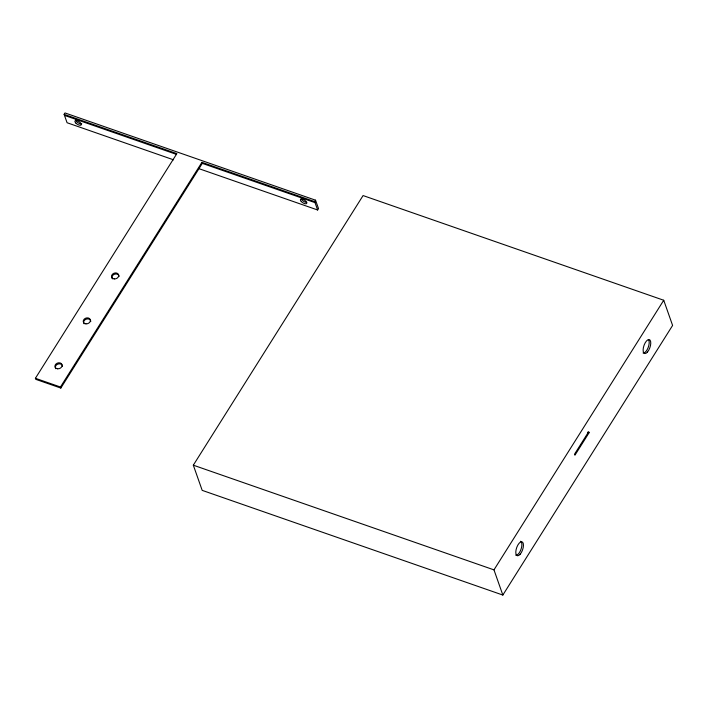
<?xml version="1.0" encoding="UTF-8"?>
<svg xmlns="http://www.w3.org/2000/svg" width="708" height="708" viewBox="0 0 708 708"><rect width="100%" height="100%" fill="white"/><g stroke="black" fill="none" stroke-linecap="round" stroke-linejoin="round"><path stroke-width="1.06" d="M173.557 159.822L67.083 122.741L64.118 114.351L65.003 112.944L315.547 200.187L318.503 208.586L317.626 209.984L198.612 168.548M60.826 388.064L60.454 387.011L201.922 162.336L202.293 163.38L60.826 388.064L35.772 379.338L35.4 378.293L176.867 153.609L64.118 114.351M317.626 209.984L314.662 201.594L315.547 200.187M193.319 465.183L363.08 195.567L663.732 300.254L672.6 325.441L502.839 595.056L202.187 490.361L193.319 465.183L493.972 569.869L502.839 595.056M493.972 569.869L663.732 300.254M589.065 432.747L574.923 455.217L574.551 454.164L588.693 431.694L589.065 432.747L587.498 432.199M201.922 162.336L314.662 201.594M64.49 115.395L176.195 154.291M202.293 163.38L315.033 202.638M35.4 378.293L60.454 387.011M520.38 541.248A7.346 3.151 -70.8 0 1 521.106 549.045A7.346 3.151 -70.8 0 1 515.734 555.178M648.413 339.495A7.346 3.151 -70.8 0 1 648.094 347.734A7.346 3.151 -70.8 0 1 643.059 352.965M112.395 278.864A3.673 2.92 -19.4 0 1 114.528 274.217A3.673 2.92 -19.4 0 1 119.086 276.518M84.102 323.804A3.673 2.92 -19.4 0 1 86.234 319.158A3.673 2.92 -19.4 0 1 90.792 321.45M55.808 368.735A3.673 2.92 -19.4 0 1 57.941 364.089A3.673 2.92 -19.4 0 1 62.508 366.39M81.747 123.758A3.673 1.566 32.2 0 1 78.084 122.776A3.673 1.566 32.2 0 1 75.791 119.909M306.706 202.391A3.673 1.566 32.2 0 1 303.183 201.028A3.673 1.566 32.2 0 1 301.281 198.426M520.141 554.267A7.346 3.151 -70.8 0 0 522.654 542.248A7.346 3.151 -70.8 0 0 516.079 549.762A7.346 3.151 -70.8 0 0 520.141 554.267M647.457 352.053A7.346 3.151 -70.8 0 0 649.979 340.035A7.346 3.151 -70.8 0 0 643.404 347.548A7.346 3.151 -70.8 0 0 647.457 352.053M114.227 278.925A3.673 2.92 -19.4 0 0 118.59 274.713A3.673 2.92 -19.4 0 0 112.554 274.146A3.673 2.92 -19.4 0 0 114.227 278.925M85.933 323.857A3.673 2.92 -19.4 0 0 90.297 319.653A3.673 2.92 -19.4 0 0 84.261 319.087A3.673 2.92 -19.4 0 0 85.933 323.857M57.64 368.797A3.673 2.92 -19.4 0 0 62.003 364.585A3.673 2.92 -19.4 0 0 55.967 364.018A3.673 2.92 -19.4 0 0 57.64 368.797M75.783 123.015A3.673 1.566 32.2 0 0 81.208 124.9A3.673 1.566 32.2 0 0 77.384 120.811A3.673 1.566 32.2 0 0 75.783 123.015M301.272 201.532A3.673 1.566 32.2 0 0 306.697 203.417A3.673 1.566 32.2 0 0 302.874 199.329A3.673 1.566 32.2 0 0 301.272 201.532"/></g></svg>
